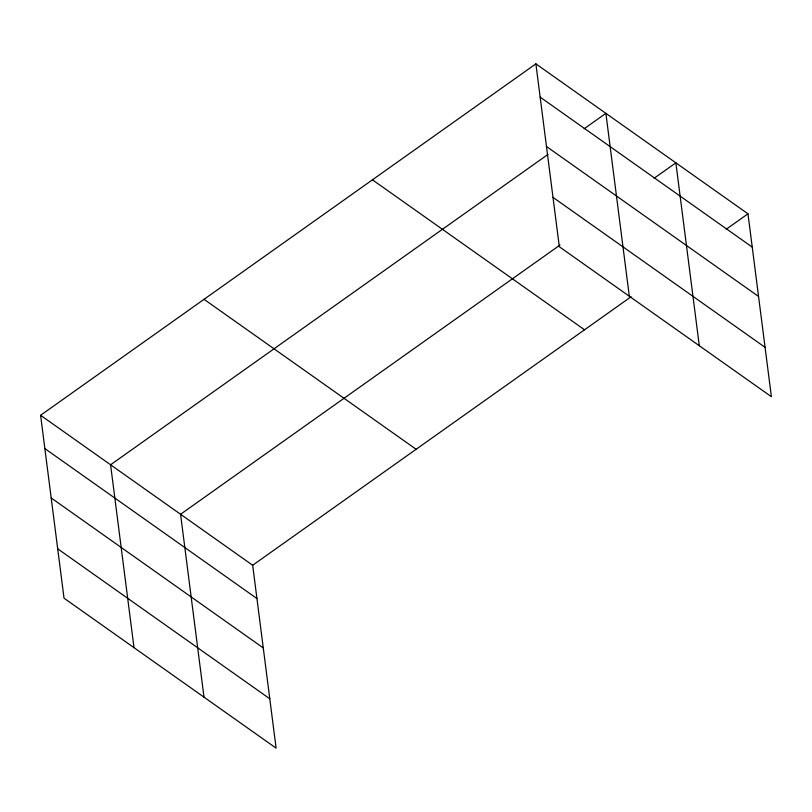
<?xml version="1.0" encoding="UTF-8"?>
<svg xmlns="http://www.w3.org/2000/svg" width="812" height="812" viewBox="0 0 812 812"><rect width="100%" height="100%" fill="white"/><g stroke="black" fill="none" stroke-linecap="round" stroke-linejoin="round"><path stroke-width="1.22" d="M40.6 415.287L252.674 565.253L276.11 748.146L64.026 598.18L40.6 415.287L535.89 63.854L747.974 213.82L771.4 396.713L559.326 246.746L535.89 63.854M547.948 154.442L110.584 464.779L134.01 647.671M584.153 128.753L605.884 113.345L629.31 296.228M560.006 245.041L180.569 514.27L204.005 697.163M654.137 178.244L675.868 162.836L699.294 345.719M252.674 565.253L631.076 296.766M726.243 229.238L747.974 213.82M540.163 97.135L752.237 247.102M546.486 146.505L758.56 296.471M553.002 197.377L765.077 347.343M372.444 179.828L584.528 329.794M204.045 299.313L416.12 449.28M44.863 448.579L256.937 598.545M51.186 497.949L263.261 647.915M57.703 548.811L269.777 698.777"/></g></svg>
